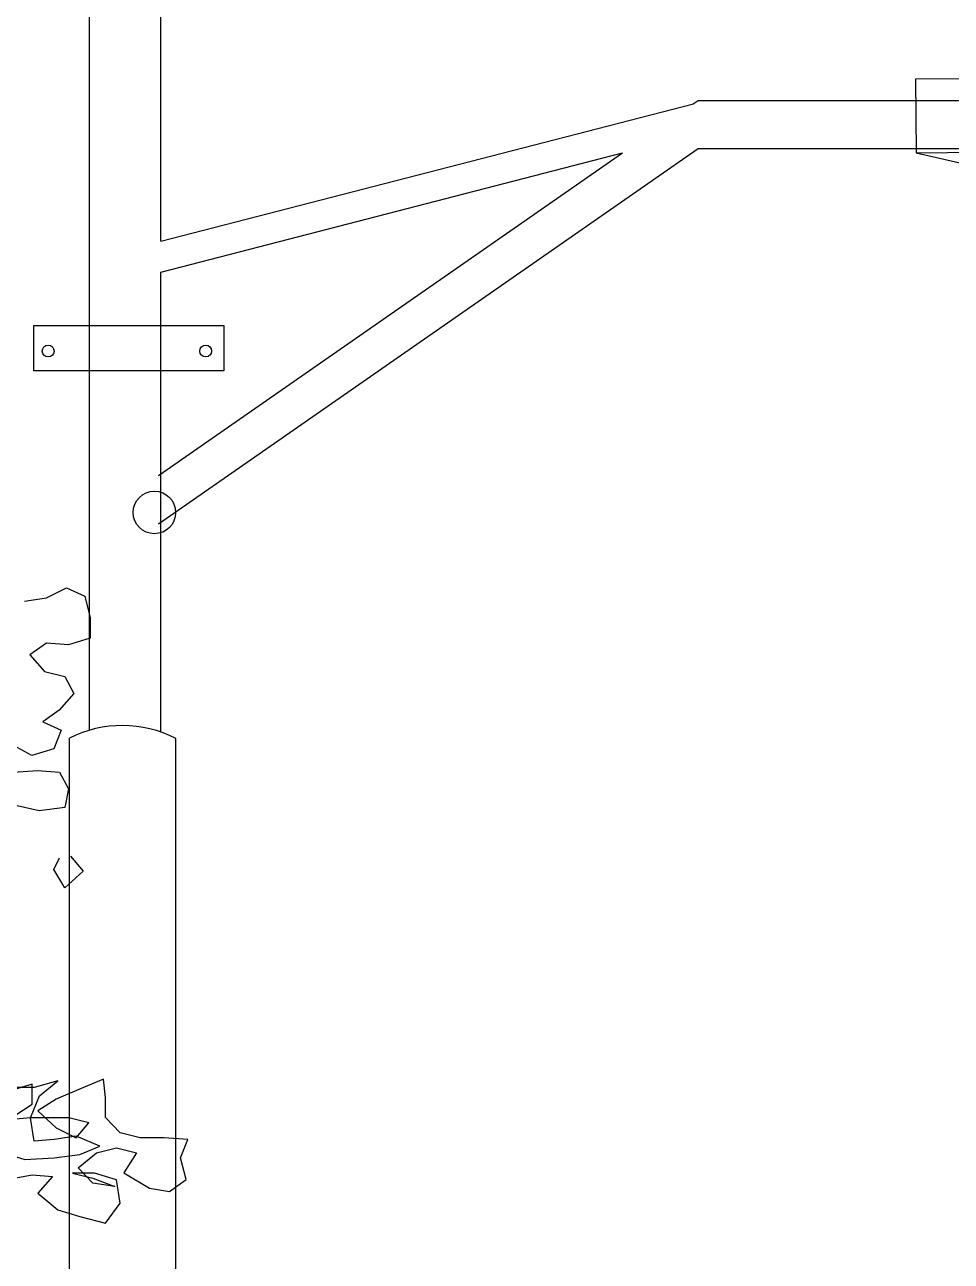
# Model space of a CAD drawing. Header units: inches. Extents: x 295786 to 300745, y 68261 to 70432.
# Drawn here: x 296361.13 to 296392.02, y 70323.54 to 70364.77 of the extents above; entities that cross this region are included whole.
import ezdxf

# ---------------------------------------------------------------- set-up
doc = ezdxf.new("R2010")
doc.units = ezdxf.units.IN
doc.header["$MEASUREMENT"] = 0
for name, color, linetype in [('new line', 2, 'Continuous'), ('POLE', 3, 'Continuous'), ('Tree', 102, 'Continuous')]:
    doc.layers.add(name, color=color, linetype=linetype)

# ---------------------------------------------------------------- blocks, each defined once
blk = doc.blocks.new('SINGLE POST')
at = {"layer": 'POLE', "color": 9}
for p, q in [((118123.337, 38241.697, 6.686), (118123.336, 38266.299, 6.686)), ((118125.716, 38241.723, 6.686), (118125.715, 38264.552, 6.686)), ((118163.091, 38247.189, 6.686), (118150.879, 38247.12, 6.686)), ((118150.879, 38247.12, 6.686), (118150.897, 38244.669, 6.686)), ((118125.716, 38241.723, 6.686), (118143.477, 38246.301, 6.686)), ((118150.897, 38244.669, 6.686), (118168.283, 38244.801, 6.686)), ((118150.897, 38244.669, 6.686), (118168.283, 38244.801, 6.686)), ((118125.716, 38240.692, 6.686), (118141.115, 38244.661, 6.686)), ((118150.897, 38244.669, 6.686), (118157.791, 38243.081, 6.686)), ((118123.338, 38225.412, 6.686), (118123.337, 38241.697, 6.686)), ((118125.717, 38225.355, 6.686), (118125.716, 38240.692, 6.686)), ((118122.677, 38147.414, 6.686), (118122.677, 38225.147, 6.686)), ((118126.218, 38147.405, 6.686), (118126.218, 38225.138, 6.686))]:
    blk.add_line(p, q, dxfattribs=at)
at = {"layer": 'POLE', "color": 9, "elevation": 6.686}
for points in [[(118143.471, 38246.299), (118143.631, 38246.41), (118153.909, 38246.41)], [(118125.646, 38232.3), (118143.631, 38244.806), (118153.909, 38244.806)], [(118125.646, 38233.904), (118141.115, 38244.661)]]:
    blk.add_lwpolyline(points, dxfattribs=at)
blk.add_lwpolyline([(118121.483, 38238.906), (118127.817, 38238.906), (118127.817, 38237.399), (118121.483, 38237.399)], close=True, dxfattribs=at)
at = {"layer": 'POLE', "color": 9}
for centre, radius in [((118121.962, 38238.057, 6.686), 0.197), ((118127.215, 38238.057, 6.686), 0.197), ((118125.504, 38232.674, 6.686), 0.709)]:
    blk.add_circle(centre, radius, dxfattribs=at)
blk.add_arc((118124.439, 38221.712, 6.686), 3.86, 62.5635, 117.1538, dxfattribs=at)
blk = doc.blocks.new('T2')
at = {"layer": 'Tree'}
for p, q in [((-42.152, 271.87), (-43.236, 271.374)), ((-40.962, 271.273), (-42.152, 271.87)), ((-43.236, 271.374), (-43.562, 270.084)), ((-39.662, 271.073), (-40.962, 271.273)), ((-43.562, 270.084), (-43.563, 268.893)), ((-43.563, 268.893), (-42.264, 268.494)), ((-42.264, 268.494), (-40.964, 268.593)), ((-40.964, 268.593), (-39.99, 267.897)), ((-39.99, 267.897), (-40.858, 266.905)), ((-42.049, 266.608), (-42.592, 265.616)), ((-40.858, 266.905), (-42.049, 266.608)), ((-42.592, 265.616), (-41.726, 264.622)), ((-41.726, 264.622), (-40.752, 263.926)), ((-40.752, 263.926), (-41.836, 263.431)), ((-41.836, 263.431), (-41.404, 262.339)), ((-41.404, 262.339), (-40.104, 261.94)), ((-40.104, 261.94), (-39.021, 262.535)), ((-41.73, 260.949), (-42.273, 259.957)), ((-40.43, 261.047), (-41.73, 260.949)), ((-39.022, 260.947), (-40.43, 261.047)), ((-42.273, 259.957), (-42.057, 258.864)), ((-42.057, 258.864), (-40.541, 258.665)), ((-40.541, 258.665), (-39.241, 258.961)), ((-42.385, 255.986), (-43.144, 255.093)), ((-41.411, 255.191), (-41.735, 255.886)), ((-43.144, 255.093), (-42.062, 254.099)), ((-42.062, 254.099), (-41.411, 255.191)), ((-44.457, 241.691), (-44.347, 242.783)), ((-44.347, 242.783), (-43.157, 242.286)), ((-40.558, 241.787), (-41.64, 242.682)), ((-41.64, 242.682), (-40.232, 242.284)), ((-40.125, 241.291), (-40.124, 242.482)), ((-40.124, 242.482), (-38.825, 242.084)), ((-44.458, 240.5), (-44.457, 241.691)), ((-43.157, 242.286), (-41.533, 241.59)), ((-41.533, 241.59), (-40.45, 240.894)), ((-40.018, 240.496), (-40.558, 241.787)), ((-40.232, 242.284), (-38.933, 242.282)), ((-40.45, 240.894), (-41.534, 239.902)), ((-39.043, 240.595), (-40.125, 241.291)), ((-45.325, 239.607), (-44.458, 240.5)), ((-43.484, 240.201), (-42.292, 240.498)), ((-42.726, 239.307), (-43.484, 240.201)), ((-42.292, 240.498), (-40.018, 240.496)), ((-40.236, 239.107), (-40.018, 240.496)), ((-40.018, 240.496), (-35.902, 240.096)), ((-46.517, 239.31), (-45.325, 239.607)), ((-44.135, 238.812), (-42.726, 239.407)), ((-41.534, 239.902), (-42.726, 239.307)), ((-42.726, 239.407), (-41.427, 239.207)), ((-49.333, 239.214), (-47.925, 239.312)), ((-48.901, 238.121), (-49.333, 239.214)), ((-47.925, 239.312), (-46.517, 239.31)), ((-45.11, 238.714), (-46.301, 238.417)), ((-43.919, 238.415), (-45.11, 238.714)), ((-42.944, 238.315), (-44.135, 238.812)), ((-41.427, 239.207), (-40.236, 239.107)), ((-49.227, 236.831), (-48.901, 238.121)), ((-46.301, 238.417), (-45.544, 237.225)), ((-42.836, 237.52), (-43.919, 238.415)), ((-41.428, 238.115), (-42.944, 238.315)), ((-39.695, 238.014), (-41.428, 238.115)), ((-38.395, 238.41), (-39.695, 238.014)), ((-45.544, 237.225), (-47.061, 236.333)), ((-45.111, 236.827), (-43.811, 237.223)), ((-43.811, 237.223), (-42.512, 237.222)), ((-43.704, 236.628), (-42.836, 237.52)), ((-42.512, 237.222), (-43.703, 236.925)), ((-48.253, 236.135), (-49.227, 236.831)), ((-45.329, 235.438), (-45.111, 236.827)), ((-43.703, 236.925), (-45.004, 236.43)), ((-45.004, 236.43), (-43.704, 236.628)), ((-40.129, 237.121), (-41.321, 237.023)), ((-41.321, 237.023), (-40.455, 236.029)), ((-37.964, 236.722), (-40.129, 237.121)), ((-47.061, 236.333), (-48.253, 236.135)), ((-40.455, 236.029), (-41.648, 235.037)), ((-44.464, 234.246), (-45.329, 235.438)), ((-41.648, 235.037), (-42.948, 234.641)), ((-42.948, 234.641), (-44.464, 234.246))]:
    blk.add_line(p, q, dxfattribs=at)

msp = doc.modelspace()

# ---------------------------------------------------------------- block references
at = {"layer": 'new line'}
msp.add_blockref('SINGLE POST', (178239.94762169, 32115.82824278, -6.68587187), dxfattribs=at)
at = {"layer": 'Tree', "xscale": -0.5632000000000001, "yscale": 0.5632000000000001, "zscale": 0.5632000000000001}
msp.add_blockref('T2', (296338.78069804, 70192.87553544), dxfattribs=at)

doc.saveas('drawing.dxf')
